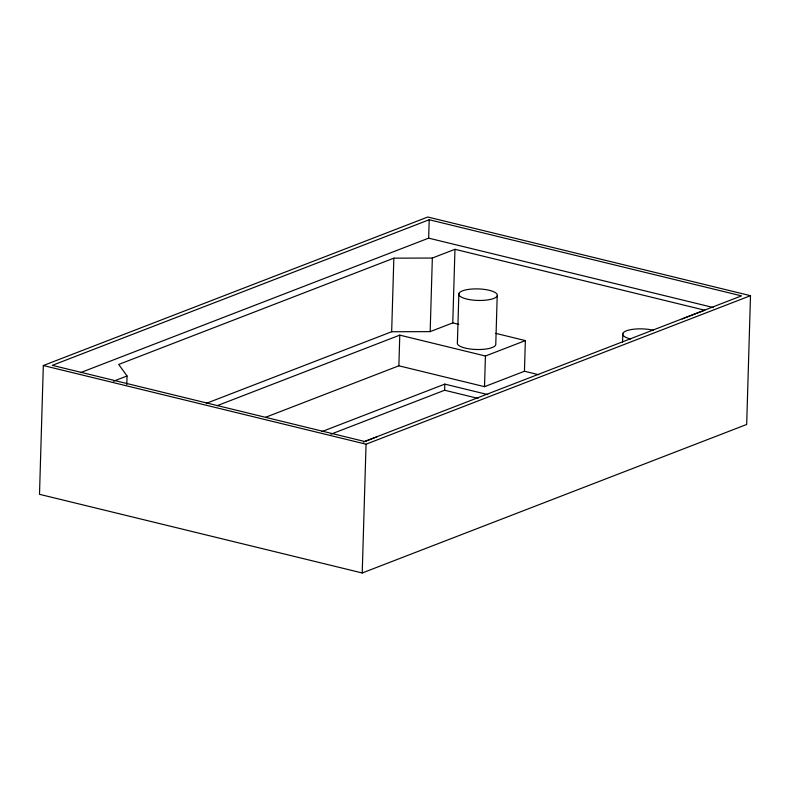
<?xml version="1.0" encoding="UTF-8"?>
<svg xmlns="http://www.w3.org/2000/svg" width="790" height="790" viewBox="0 0 790 790"><rect width="100%" height="100%" fill="white"/><g stroke="black" fill="none" stroke-linecap="round" stroke-linejoin="round"><path stroke-width="1.19" d="M43.322 365.533L39.5 494.313L362.225 572.977L746.678 424.467L750.5 295.687L427.775 217.023L43.322 365.533L366.047 444.197L750.5 295.687M126.795 384.562L127.042 375.981L118.698 364.447L393.845 258.162L432.347 258.044L454.961 249.304L704.808 310.203L682.195 318.943M362.225 572.977L366.047 444.197M206.309 403.344L391.662 331.741L393.845 258.162M398.871 365.8L399.779 335.138L485.435 356.014L525.36 340.589L524.451 371.251L484.517 386.675L398.871 365.8L265.529 417.308M80.481 372.653L428.664 238.145L429.207 219.748L741.524 295.875L364.615 441.472L52.298 365.345L429.207 219.748M391.662 331.741L430.165 331.632L432.347 258.044M330.961 434.164L444.642 390.25L444.819 384.118L487.805 394.595M430.165 331.632L452.779 322.893L454.961 249.304M458.862 293.564L457.4 342.623A19.286 5.767 1.7 0 0 474.593 349.417A19.286 5.767 1.7 0 0 495.755 344.845L497.216 295.786A19.286 5.767 1.7 0 0 470.169 289.199A19.286 5.767 1.7 0 0 466.732 299.045A19.286 5.767 1.7 0 0 497.216 295.786M484.517 386.675L485.435 356.014M622.569 342.119L622.826 333.528M113.474 381.215L127.042 375.981M217.003 405.734L399.779 335.138M321.955 431.577L444.819 384.118M363.331 442.114L376.899 436.87M428.664 238.145L713.459 307.567M452.779 322.893L458.723 324.344M495.616 333.331L525.36 340.589M524.451 371.251L538.711 374.727M444.642 390.25L478.078 398.397M630.697 339.009A19.286 5.767 1.7 0 1 626.381 330.832A19.286 5.767 1.7 0 1 653.31 330.269"/></g></svg>
